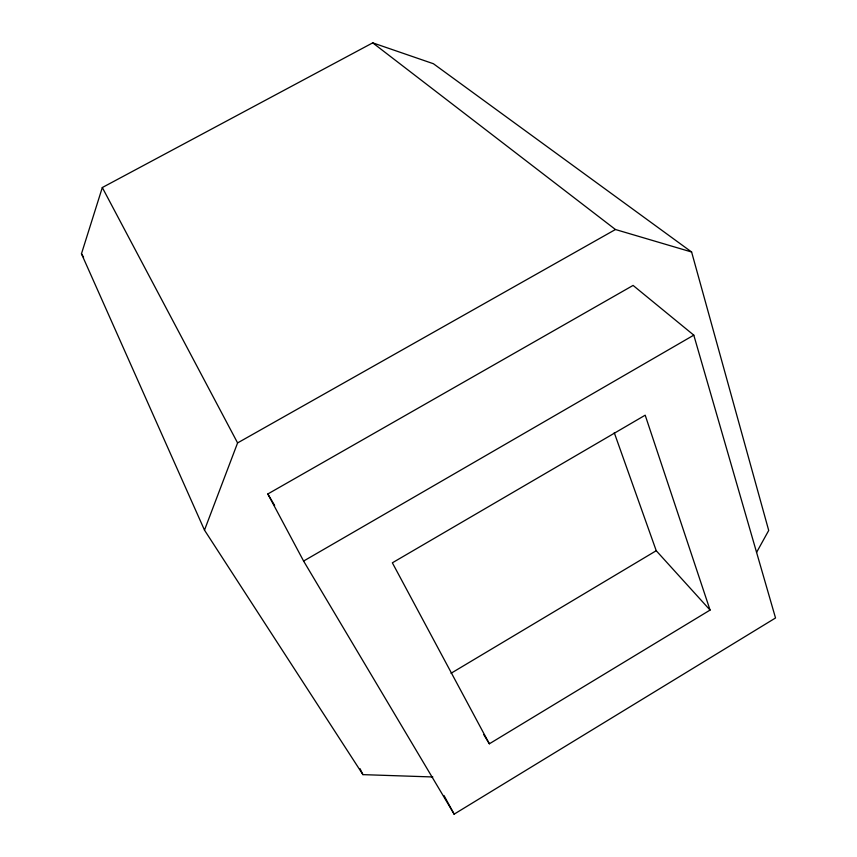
<?xml version="1.0" encoding="UTF-8"?>
<svg xmlns="http://www.w3.org/2000/svg" width="857" height="857" viewBox="0 0 857 857"><rect width="100%" height="100%" fill="white"/><g stroke="black" fill="none" stroke-linecap="round" stroke-linejoin="round"><path stroke-width="1.29" d="M432.839 776.967L362.929 774.632L204.491 530.129L81.469 253.758L102.315 187.533L372.731 42.85L433.406 63.729L691.61 252.001L768.708 530.462L756.527 552.476M204.491 530.129L237.593 442.919L615.455 229.515L691.61 252.001M454.156 814.15L775.531 617.972L693.795 335.151L633.087 285.424L267.823 493.975L303.603 561.056L454.156 814.15L443.98 795.51M489.358 743.801L710.067 610.077L645.192 415.195L392.356 562.813L489.358 743.801L483.787 734.674M451.028 673.281L656.237 550.719L710.067 610.077M303.603 561.056L693.795 335.151M372.731 42.85L615.455 229.515M81.469 253.758L83.568 257.164M267.823 493.975L274.626 505.448M102.315 187.533L237.593 442.919M359.994 768.611L362.929 774.632M614.265 432.71L656.237 550.719"/></g></svg>
